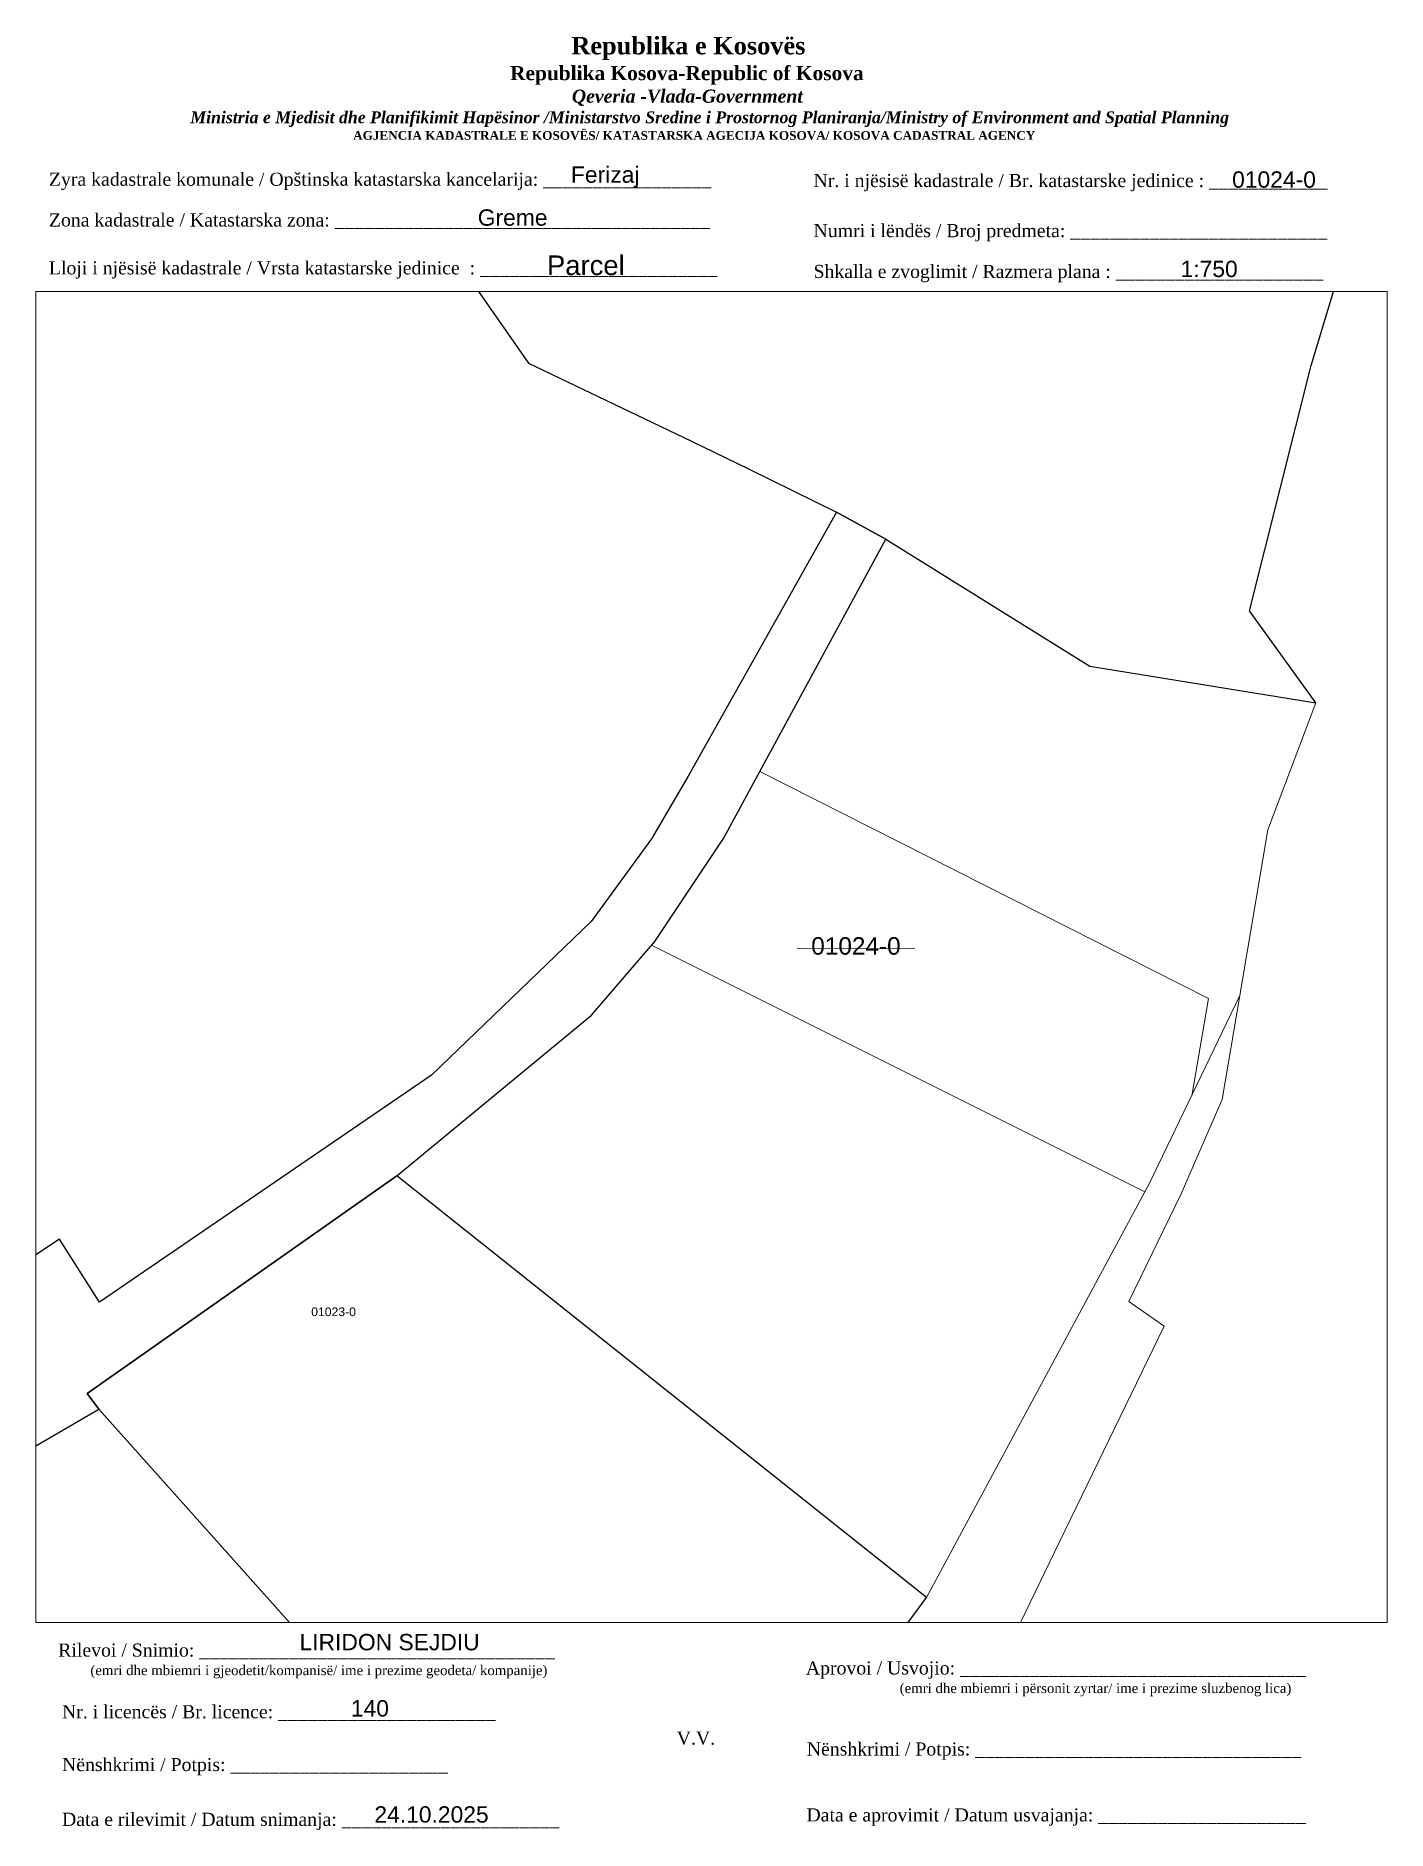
# Paper-space layout 'rrnica' of a CAD drawing. Header units: metres, sheet in millimetres. Extents: x 1 to 208, y 2 to 276.
# The model-space entities are those that its viewports show. They can reach past a viewport. Long polylines and large blocks are cut down to what shows.
import ezdxf

# ---------------------------------------------------------------- set-up
doc = ezdxf.new("R2010")
doc.units = ezdxf.units.M
doc.layers.get('0').update_dxf_attribs({"lineweight": 0})
for name, color, linetype, lineweight in [('Korniza e jashtme', 7, 'Continuous', 0), ('Ndarjet', 5, 'Continuous', 0), ('Nr Parceles Baze', 7, 'Continuous', 0), ('Nr-Kojshi', 251, 'Continuous', 0), ('Parc-Kojshi', 251, 'Continuous', 0), ('Parcela Baze', 7, 'Continuous', 0), ('rrnica ndarjet', 1, 'Continuous', 0)]:
    doc.layers.add(name, color=color, linetype=linetype, lineweight=lineweight)
doc.styles.get("Standard").update_dxf_attribs({"font": 'arial.ttf'})

msp = doc.modelspace()

# ---------------------------------------------------------------- linework, layer by layer
at = {"layer": 'Ndarjet', "flags": 128}
for points in [[(7515345.37, 4686678.24), (7515396.83, 4686652.22)], [(7515389.53, 4686630.04), (7515332.95, 4686658.32)], [(7515396.83, 4686652.22), (7515394.9, 4686641.07)]]:
    msp.add_lwpolyline(points, dxfattribs=at)
at = {"layer": 'Parc-Kojshi', "lineweight": -3, "flags": 128}
msp.add_lwpolyline([(7515310.86, 4686736.44), (7515318.83, 4686725.03), (7515337.52, 4686716.09), (7515344.07, 4686712.95), (7515354.16, 4686707.96), (7515359.83, 4686704.87), (7515383.23, 4686690.32), (7515409.14, 4686686.12), (7515401.54, 4686696.65), (7515408.62, 4686724.77), (7515424.78, 4686778.15)], dxfattribs=at)
for points in [[(7515326.07, 4686650.31), (7515333.33, 4686658.75), (7515341.19, 4686670.54), (7515359.83, 4686704.87), (7515354.16, 4686707.96), (7515337.14, 4686677.71), (7515332.94, 4686670.53), (7515326.02, 4686661.05), (7515307.7, 4686643.43), (7515269.64, 4686617.41), (7515265.04, 4686624.63), (7515242.07, 4686609.32), (7515196.52, 4686586.7), (7515124.53, 4686555.02), (7515125.09, 4686554.69), (7515129.42, 4686548.21), (7515132.94, 4686537.65), (7515203.84, 4686566.72), (7515269.56, 4686605.14), (7515268.21, 4686606.94), (7515303.72, 4686631.88)], [(7515364.5, 4686583.56), (7515303.72, 4686631.88), (7515268.21, 4686606.94), (7515269.56, 4686605.14), (7515295.48, 4686576.14), (7515330.13, 4686540.4), (7515341.8, 4686552.93)]]:
    msp.add_lwpolyline(points, close=True, dxfattribs=at)
at = {"layer": 'Parcela Baze', "flags": 128}
msp.add_lwpolyline([(7515403.64, 4686671.54), (7515409.14, 4686686.12), (7515383.23, 4686690.32), (7515359.83, 4686704.87), (7515341.19, 4686670.54), (7515333.33, 4686658.75), (7515326.07, 4686650.31), (7515303.72, 4686631.88), (7515364.5, 4686583.56), (7515390.07, 4686631.03), (7515400.44, 4686652.57)], close=True, dxfattribs=at)
for points in [[(7515400.44, 4686652.57), (7515398.38, 4686640.64)], [(7515398.38, 4686640.64), (7515393.68, 4686629.83)], [(7515393.68, 4686629.83), (7515387.71, 4686617.46)], [(7515387.71, 4686617.46), (7515391.74, 4686614.66)], [(7515391.74, 4686614.66), (7515379.75, 4686589.94)], [(7515379.75, 4686589.94), (7515368.63, 4686567.02)]]:
    msp.add_lwpolyline(points, dxfattribs=at)
at = {"layer": 'rrnica ndarjet'}
msp.add_line((7515363.14, 4686657.98), (7515349.64, 4686657.95), dxfattribs=at)

# ---------------------------------------------------------------- texts
at = {"layer": 'Nr Parceles Baze'}
msp.add_text('01024-0', height=2, dxfattribs=at).set_placement((7515351.27, 4686657.24))
at = {"layer": 'Nr-Kojshi', "lineweight": -3}
msp.add_text('01023-0', height=1, dxfattribs=at).set_placement((7515293.92, 4686615.8))

psp = doc.layouts.new('rrnica')

# ---------------------------------------------------------------- texts
for s, p in [('01024-0', (183.92, 252.84)), ('Greme', (68.56, 247.03)), ('LIRIDON SEJDIU ', (41.3, 29.28)), ('140', (49.15, 19.16)), ('24.10.2025', (52.75, 2.94))]:
    psp.add_text(s, height=2.5).set_placement(p)
for s, insert, char_height, width, attachment_point in [('\\pi77.297;{\\fBook Antiqua|b1|i0|c0|p18;\\H1.333x;Republika e Kosovës\\fTimes New Roman|b1|i0|c0|p18;\\P\\pi67.927;\\fBook Antiqua|b1|i0|c0|p18;\\H0.8125x;Republika Kosova-Republic of Kosova\\fTimes New Roman|b1|i0|c0|p18;\\P\\pi77.378;\\fBook Antiqua|b1|i1|c0|p18;\\H0.9233x;Qeveria -Vlada-Government \\P\\pi13.032,l6,t23.033;\\fTimes New Roman|b1|i1|c0|p18;\\H0.9x;Ministria e Mjedisit dhe Planifikimit Hapësinor /Ministarstvo Sredine i Prostornog Planiranja/Ministry of Environment and Spatial Planning\\P\\pi43.931,l0,tz;\\fBook Antiqua|b1|i0|c0|p18;\\H0.7406x;AGJENCIA KADASTRALE E KOSOVËS/ KATASTARSKA AGECIJA KOSOVA/ KOSOVA CADASTRAL AGENCY}', (5.57, 275.89), 2, 191.8237, 1), ('{\\fTimes New Roman|b0|i0|c0|p18;Zyra kadastrale komunale / Opštinska katastarska kancelarija: _________________}', (2.98, 255.14), 2, 100.6873, 1), ('Ferizaj', (88.05, 254.47), 2.5, 9.9735, 5), ('{\\fTimes New Roman|b0|i0|c0|p18;Nr. i njësisë kadastrale / Br. katastarske jedinice : ____________}', (119.91, 254.94), 2, 79.9484, 1), ('{\\fTimes New Roman|b0|i0|c0|p18;Zona kadastrale / Katastarska zona: ______________________________________}', (2.98, 248.91), 2, 100.6873, 1), ('{\\fTimes New Roman|b0|i0|c0|p18;Numri i lëndës / Broj predmeta: __________________________}', (119.91, 247.28), 2, 79.9484, 1), ('{\\fTimes New Roman|b0|i0|c0|p18;Lloji i njësisë kadastrale / Vrsta katastarske jedinice  : ________________________}', (2.98, 241.59), 2, 100.6873, 1), ('{\\fArial|b0|i0|c0|p34;Parcel}', (85.09, 240.96), 3, 11.2939, 5), ('1:750', (180.41, 240.41), 2.5, 10.1784, 5), ('{\\fTimes New Roman|b0|i0|c0|p18;Shkalla e zvoglimit / Razmera plana : _____________________}', (119.91, 241.04), 2, 79.9484, 1), ('{\\fTimes New Roman|b0|i0|c0|p18;Rilevoi / Snimio: ____________________________________\\P     \\H0.75x;(emri dhe mbiemri i gjeodetit/kompanisë/ ime i prezime geodeta/ kompanije)}', (42.38, 27.65), 2, 74.7958, 5), ('{\\fTimes New Roman|b0|i0|c0|p18; Aprovoi / Usvojio: ___________________________________\\P                    \\H0.75x;(emri dhe mbiemri i përsonit zyrtar/ ime i prezime sluzbenog lica)}', (117.98, 27.58), 2, 83.344, 1), ('{\\fTimes New Roman|b0|i0|c0|p18;Nr. i licencës / Br. licence: ______________________\\P                                }', (4.98, 20.89), 2, 83.344, 1), ('{\\fTimes New Roman|b0|i0|c0|p18;V.V.                                 }', (101.92, 15.84), 2, 5.7076, 5), ('{\\fTimes New Roman|b0|i0|c0|p18; Nënshkrimi / Potpis: _________________________________}', (118.12, 15.2), 2, 83.344, 1), ('{\\fTimes New Roman|b0|i0|c0|p18;Nënshkrimi / Potpis: ______________________\\P                                 }', (4.98, 12.82), 2, 83.344, 1), ('{\\fTimes New Roman|b0|i0|c0|p18;Data e rilevimit / Datum snimanja: ______________________\\P                                 }', (4.98, 4.45), 2, 83.344, 1), ('{\\fTimes New Roman|b0|i0|c0|p18; Data e aprovimit / Datum usvajanja: _____________________}', (118.07, 5.12), 2, 83.344, 1)]:
    psp.add_mtext(s, dxfattribs=dict(insert=insert, char_height=char_height, width=width, attachment_point=attachment_point))

# ---------------------------------------------------------------- viewports
at = {"layer": 'Korniza e jashtme', "view_target_point": (370776.43, 310629.57)}
psp.add_viewport(center=(104.31, 135.25), size=(206.65, 203.4046), view_center_point=(7144563.4, 4376027.4), view_height=152.5534, dxfattribs=at)

doc.saveas('drawing.dxf')
